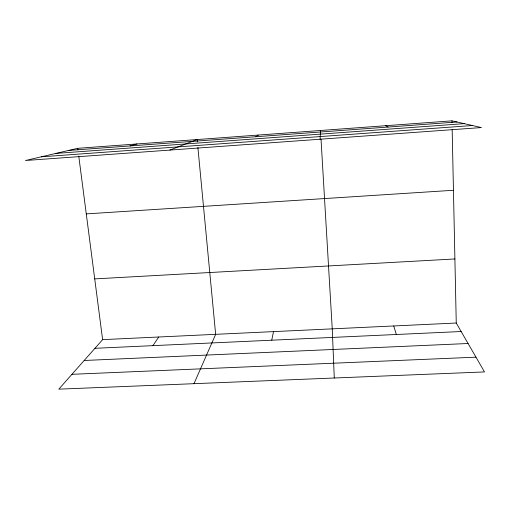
<?xml version="1.0" encoding="UTF-8"?>
<svg xmlns="http://www.w3.org/2000/svg" width="510" height="510" viewBox="0 0 510 510"><rect width="100%" height="100%" fill="white"/><g stroke="black" fill="none" stroke-linecap="round" stroke-linejoin="round"><path stroke-width="0.76" d="M320.089 139.224L320.509 130.496L320.599 132.077M271.747 340.202L273.494 331.608M193.985 383.686L215.653 334.331L197.886 147.409M152.949 345.646L158.706 337.002M456.252 323.028L102.618 339.641L58.809 389.156L484.5 371.93L456.252 323.028L452.166 129.527M255.88 136.725L258.315 135.061M169.855 150.074L197.141 139.549L197.364 141.907M130.037 145.936L136.96 143.967M77.749 148.314L25.5 160.503L481.408 127.57L451.987 120.844L77.749 148.314L77.953 149.889M68.691 150.424L457.036 122.005M55.896 153.408L464.208 123.643M41.291 156.819L472.445 125.524M86.273 213.894L453.454 190.275M94.72 278.894L454.901 258.959M94.949 348.304L461.161 331.519M84.169 360.487L468.084 343.504M71.942 374.308L475.977 357.172M385.675 125.715L388.123 127.047M393.745 325.96L396.334 334.49M78.776 156.213L102.618 339.641M321.019 139.204L332.246 328.848L334.279 378.012M451.987 120.844L452.019 122.425"/></g></svg>
